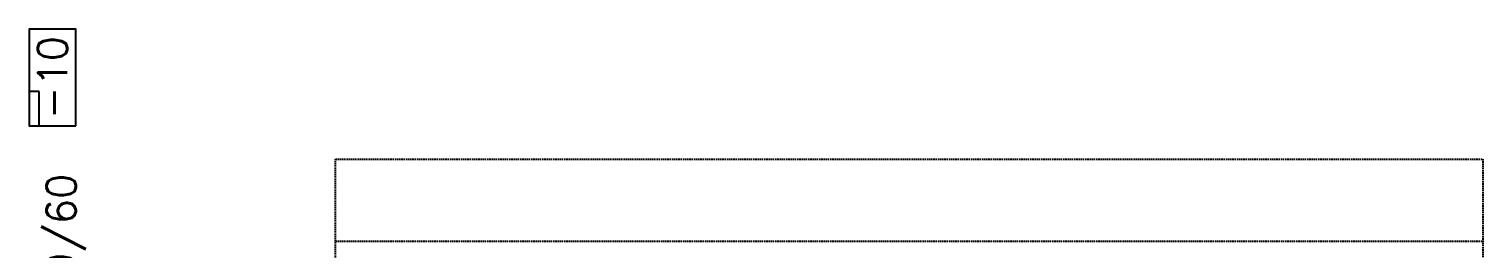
# Model space of a CAD drawing. Extents: x 1860 to 8661, y -614 to 3837.
# Drawn here: x 2929.8 to 3425.8, y 3265.2 to 3340 of the extents above; entities that cross this region are included whole.
import ezdxf
from ezdxf.enums import TextEntityAlignment as Align

# ---------------------------------------------------------------- set-up
doc = ezdxf.new("R2010")
doc.units = 0
doc.linetypes.add('DASHED', pattern=[0.75, 0.5, -0.25])
for name, color, linetype in [('F-ESCADAS', 2, 'Continuous'), ('F-VIGAS', 3, 'Continuous'), ('F-VIGAS-DIM', 2, 'Continuous')]:
    doc.layers.add(name, color=color, linetype=linetype)
doc.styles.add('MCP', font='romans.shx')

# ---------------------------------------------------------------- blocks, each defined once
blk = doc.blocks.new('*U8')
at = {"layer": 'F-VIGAS-DIM', "color": 1}
blk.add_lwpolyline([(0, 0), (33, 0), (33, 16), (0, 16)], close=True, dxfattribs=at)
at = {"layer": 'F-VIGAS-DIM', "style": 'MCP'}
blk.add_attdef('DIM', text='', height=10, dxfattribs=at).set_placement((16.5, 8), align=Align.MIDDLE_CENTER)

msp = doc.modelspace()

# ---------------------------------------------------------------- linework, layer by layer
at = {"layer": 'F-ESCADAS', "color": 1, "linetype": 'DASHED'}
for p, q in [((3034.27, 3295.78), (3425.77, 3295.78)), ((3034.27, 3169.44), (3034.27, 3295.78)), ((3425.77, 3295.78), (3425.77, 3211.78)), ((3034.27, 3267.78), (3425.77, 3267.78))]:
    msp.add_line(p, q, dxfattribs=at)
at = {"layer": 'F-VIGAS'}
for points in [[(2933.27, 3318.78), (2929.77, 3318.78)], [(2933.27, 3307.03), (2933.27, 3318.78)]]:
    msp.add_lwpolyline(points, dxfattribs=at)

# ---------------------------------------------------------------- block references
at = {"layer": 'F-VIGAS-DIM', "linetype": 'Continuous', "rotation": 90}
msp.add_blockref('*U8', (2945.77, 3307.03), dxfattribs=at).add_auto_attribs({'DIM': '-10'})

# ---------------------------------------------------------------- texts
at = {"layer": 'F-VIGAS-DIM', "linetype": 'Continuous', "style": 'MCP'}
msp.add_text('19/60', height=10, rotation=90, dxfattribs=at).set_placement((2945.77, 3247.03))

doc.saveas('drawing.dxf')
